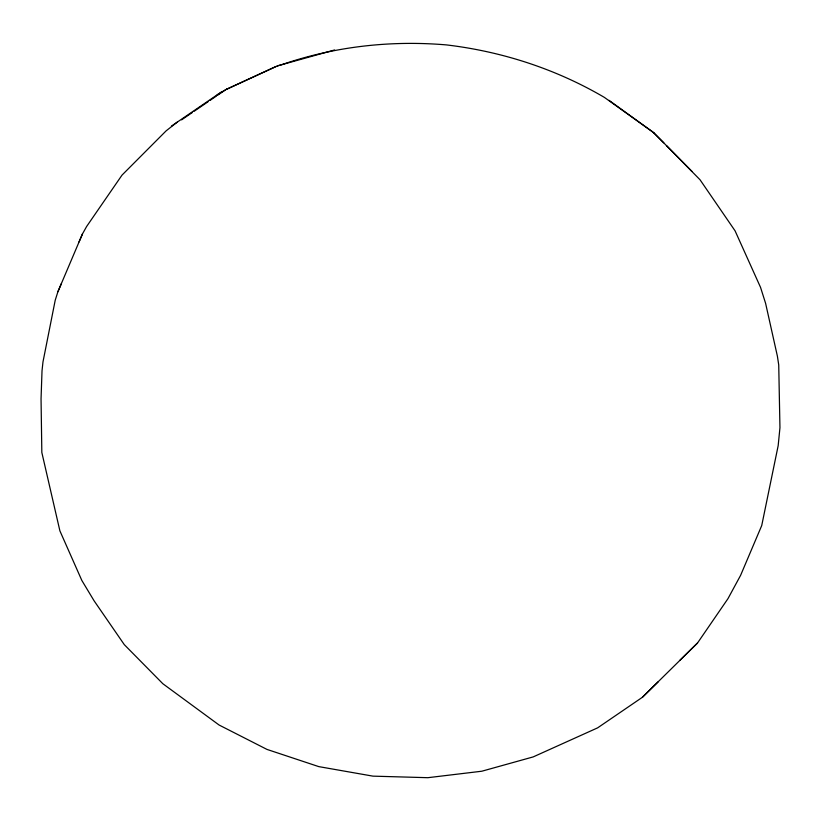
<?xml version="1.0" encoding="UTF-8"?>
<svg xmlns="http://www.w3.org/2000/svg" width="821" height="821" viewBox="0 0 821 821"><rect width="100%" height="100%" fill="white"/><g stroke="black" fill="none" stroke-linecap="round" stroke-linejoin="round"><path stroke-width="1.23" d="M177.315 122.072L166.16 130.826L122.021 175.109L86.616 226.504L82.439 233.995L57.901 291.742L55.212 300.26L42.979 361.928L42.015 370.897L41.05 398.852L41.83 452.474L59.892 530.859L81.843 580.468L94.107 600.828L124.289 644.639L162.835 683.719L219.094 725.025L266.969 749.409L318.784 766.619L372.97 776.143L427.874 777.692L481.824 771.217L533.188 756.911L597.626 727.858L642.453 697.245L658.175 681.81M79.052 241.897L82.439 233.995M57.901 291.742L61.431 283.491M642.453 697.245L697.542 642.976L727.95 598.683L740.604 575.336L761.724 525.563L778.175 445.639L779.95 427.69L778.729 364.924L777.395 356.181L765.603 303.349L760.544 287.381L735.082 230.855L700.036 179.768L654.234 133.176M679.901 660.3L697.542 642.976M181.585 119.856L192.299 112.518M217.175 94.867L225.754 89.674M171.456 126.095L222.152 91.439M194.208 111.225L208.062 101.753M209.981 100.449L216.477 96.006M217.349 95.421L225.929 89.551L277.282 65.937L281.87 64.643C334.701 46.438 390.775 40.198 446.378 44.898C502.062 51.497 555.961 68.995 604.379 97.391L652.818 131.965L663.82 142.864M227.561 88.791L226.422 89.345L276 66.532M334.609 49.958L277.282 65.937M654.101 133.023L609.059 100.347M666.467 145.553L692.072 171.507"/></g></svg>
